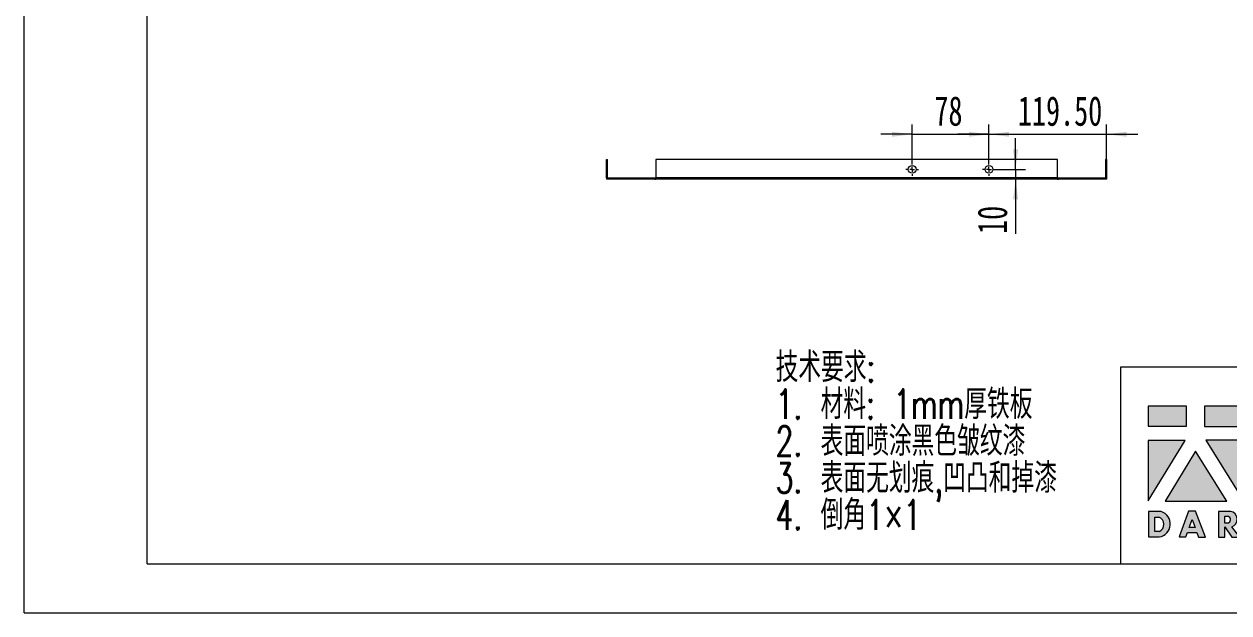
# Model space of a CAD drawing. Header units: millimetres. Extents: x 0 to 2100, y 1 to 1486.
# Drawn here: x 0 to 1224, y 1 to 599 of the extents above; entities that cross this region are included whole.
import ezdxf

# ---------------------------------------------------------------- set-up
doc = ezdxf.new("R2010")
doc.units = ezdxf.units.MM
doc.header["$LTSCALE"] = 5
doc.layers.add('A-TITLEBLOCK', color=7, linetype='Continuous', lineweight=15)
doc.styles.add('SLDTEXTSTYLE0', font='TXT', dxfattribs={"width": 0.7, "bigfont": 'bigfont'})
doc.styles.add('SLDTEXTSTYLE1', font='TXT', dxfattribs={"width": 0.7})
doc.dimstyles.new('SLDDIMSTYLE0', dxfattribs={"dimtxt": 30, "dimasz": 20.4, "dimexe": 0, "dimexo": 0.0625, "dimgap": 7.5, "dimtad": 2, "dimrnd": 1e-09, "dimzin": 12, "dimdsep": 46, "dimtxsty": 'SLDTEXTSTYLE1', "dimsah": 1, "dimcen": 0.09, "dimadec": 0, "dimazin": 3, "dimtfac": 1, "dimtmove": 0, "dimatfit": 0, "dimfxl": 0, "dimfrac": 2, "dimtolj": 1, "dimtzin": 12, "dimarcsym": 0})
doc.dimstyles.new('SLDDIMSTYLE3', dxfattribs={"dimtxt": 30, "dimasz": 20.4, "dimexe": 0, "dimexo": 0.0625, "dimgap": 7.5, "dimtad": 2, "dimrnd": 1e-09, "dimzin": 4, "dimdsep": 46, "dimtxsty": 'SLDTEXTSTYLE1', "dimsah": 1, "dimcen": 0.09, "dimadec": 0, "dimazin": 1, "dimtfac": 1, "dimtmove": 0, "dimatfit": 0, "dimfxl": 0, "dimfrac": 2, "dimtolj": 1, "dimtzin": 12, "dimarcsym": 0})

# ---------------------------------------------------------------- blocks, each defined once
blk = doc.blocks.new('块1')
at = {"linetype": 'Continuous'}
for color, points in [(12, [(38.64911384253101, 112.4338869249128), (38.64911384253101, 132.805911204909), (-0.3430541103638385, 132.805911204909), (-0.3430541103638385, 112.4338869249128)]), (12, [(-0.2385985326791573, 36.73651004401712), (37.39381434596872, 98.18017242690932), (-0.2385985326791573, 98.18017242690932)]), (12, [(79.70382133446837, 36.32722141401579), (47.82562804873742, 87.02983344207028), (17.06254387914912, 36.32722141401579)]), (8, [(119.4784898502452, 20.31856293554283), (119.4784898502452, 25.95302375570735), (101.6761439181468, 25.95302375570735), (101.6761439181468, 20.30507862020247), (107.230615122623, 20.30507862020247), (107.230615122623, -0.04751238172960405), (113.8809536261659, -0.04751238172960405), (113.8809536261659, 20.31856293554283)])]:
    blk.add_hatch(color=color, dxfattribs=at).paths.add_polyline_path(points, flags=0)
h = blk.add_hatch(color=12, dxfattribs=at)
edge = h.paths.add_edge_path(flags=0)
edge.add_line((96.91974998447763, 112.8031192064697), (96.91974998447763, 120.4249301475527))
edge.add_line((96.91974998447763, 120.4249301475527), (105.5254236165795, 116.7072250918039))
edge.add_line((105.5254236165795, 116.7072250918039), (114.8293003269457, 116.7072250918039))
edge.add_line((114.8293003269457, 116.7072250918039), (114.8293003269457, 129.0211811699663))
edge.add_line((114.8293003269457, 129.0211811699663), (107.1536478549415, 129.0211811699663))
edge.add_line((107.1536478549415, 129.0211811699663), (97.15248434288227, 132.9708957688752))
edge.add_line((97.15248434288227, 132.9708957688752), (57.07361186248012, 132.9708957688752))
edge.add_line((57.07361186248012, 132.9708957688752), (57.07361186248012, 112.1451639378658))
edge.add_line((57.07361186248012, 112.1451639378658), (96.06944492321303, 112.1451639378658))
edge.add_line((96.06944492321303, 112.1451639378658), (96.06944492321303, 111.7239773826479))
edge.add_line((96.06944492321303, 111.7239773826479), (96.06944492321303, 98.41337176259287))
edge.add_line((96.06944492321303, 98.41337176259287), (58.25469292186026, 98.41337176259287))
edge.add_line((58.25469292186026, 98.41337176259287), (97.14973551250785, 35.81838680902813))
edge.add_line((97.14973551250785, 35.81838680902813), (104.8517496258944, 35.81838680902813))
edge.add_arc((103.1522661732545, 43.19073791617159), 7.565699230923236, 282.9811251691752, 345.4172256101925)
edge.add_line((110.4742357209487, 41.28585818363424), (110.4742357209485, 41.57420646706384))
edge.add_line((110.4742357209485, 41.57420646706384), (111.1534877676687, 41.57420646706384))
edge.add_arc((125.6862665597181, 57.01533391065622), 21.20448245413953, 226.7357971412295, 259.3209385163939)
edge.add_line((121.7569166934852, 36.17810075035764), (189.3436952156749, 36.17810075035741))
edge.add_line((189.3436952156749, 36.17810075035741), (189.3436952156749, 48.04945400769147))
edge.add_line((189.3436952156749, 48.04945400769147), (121.4690706102231, 48.04945400769217))
edge.add_arc((121.4690706101288, 55.44240398909943), 7.3929499814069, 180.0000000007005, 270.0000000007314, ccw=False)
edge.add_line((114.0761206287219, 55.44240398900904), (114.0761206287222, 112.8031192064697))
edge.add_line((114.0761206287222, 112.8031192064697), (96.91974998447763, 112.8031192064697))
edge = h.paths.add_edge_path(flags=0)
edge.add_line((98.54613601073483, 46.61059824254042), (96.44511849537325, 46.61059824254042))
edge.add_line((96.44511849537325, 46.61059824254042), (96.46252775885408, 98.14725483353753))
edge.add_line((96.46252775885408, 98.14725483353753), (101.4177538027511, 98.14646163856658))
edge.add_line((101.4177538027511, 98.14646163856658), (101.4177538027511, 49.56400355861728))
edge.add_arc((91.74553373631574, 56.09562428599831), 11.67107151635652, 305.6398792732127, 325.96896311389804, ccw=False)
h = blk.add_hatch(color=12, dxfattribs=at)
edge = h.paths.add_edge_path(flags=0)
edge.add_line((189.2273280360576, 116.7135706519118), (189.2273280360576, 127.2971717953349))
edge.add_line((189.2273280360576, 127.2971717953349), (183.2138020505463, 127.2971717953349))
edge.add_line((183.2138020505463, 127.2971717953349), (183.2138020505463, 133.0176942750186))
edge.add_line((183.2138020505463, 133.0176942750186), (169.468730696456, 133.0176942750186))
edge.add_line((169.468730696456, 133.0176942750186), (169.468730696456, 127.5831185998255))
edge.add_line((169.468730696456, 127.5831185998255), (141.4068311369998, 127.5831185998255))
edge.add_line((141.4068311369998, 127.5831185998255), (141.4068311369998, 133.3036410794854))
edge.add_line((141.4068311369998, 133.3036410794854), (126.7097479750951, 133.3036410794854))
edge.add_line((126.7097479750951, 133.3036410794854), (126.7097479750951, 127.4772270647952))
edge.add_line((126.7097479750951, 127.4772270647952), (118.5887848785727, 127.4772270647952))
edge.add_line((118.5887848785727, 127.4772270647952), (118.5887848785727, 116.9313026847669))
edge.add_line((118.5887848785727, 116.9313026847669), (145.3880547253769, 116.9313026847669))
edge.add_line((145.3880547253769, 116.9313026847669), (145.3880547253769, 112.2669193733156))
edge.add_line((145.3880547253769, 112.2669193733156), (120.4158412272832, 112.2669193733156))
edge.add_line((120.4158412272832, 112.2669193733156), (120.4158412272832, 53.21275698636857))
edge.add_line((120.4158412272832, 53.21275698636857), (179.6993458560694, 53.21275698636857))
edge.add_arc((179.699345856161, 62.45394446291773), 9.241187476549413, 269.9999999994329, 359.9999999994308)
edge.add_line((188.9405333327104, 62.45394446282578), (188.9405333327107, 102.895647913644))
edge.add_arc((179.6993458561152, 102.8956479135983), 9.241187476595556, 2.829145976812388e-10, 90.00000000028388)
edge.add_line((179.6993458560694, 112.1368353901939), (164.0278778403414, 112.136835390194))
edge.add_line((164.0278778403414, 112.136835390194), (164.0278778403414, 116.7135706519118))
edge.add_line((164.0278778403414, 116.7135706519118), (189.2273280360576, 116.7135706519118))
h.paths.add_polyline_path([(133.6752857684512, 78.38400773096745), (133.6752857684512, 86.9651880479648), (177.4861544918635, 86.9651880479648), (177.4861544918635, 78.38400773096745)], flags=0)
edge = h.paths.add_edge_path(flags=0)
edge.add_line((133.3884910658065, 102.1255244531596), (173.1523554557823, 102.1255244531596))
edge.add_arc((173.1523554556227, 97.50493071507823), 4.62059373808164, -1.9737740331038367e-09, 89.9999999980206, ccw=False)
edge.add_line((177.7729491937046, 97.50493071491913), (177.7729491937046, 94.11623774518648))
edge.add_line((177.7729491937046, 94.11623774518648), (133.3884910658065, 94.11623774518648))
edge.add_line((133.3884910658065, 94.11623774518648), (133.3884910658065, 102.1255244531596))
edge = h.paths.add_edge_path(flags=0)
edge.add_line((133.6752857684512, 62.36583091226655), (133.6752857684512, 70.66106442486453))
edge.add_line((133.6752857684512, 70.66106442486453), (178.0588276197558, 70.66106442486453))
edge.add_line((178.0588276197558, 70.66106442486453), (178.0588276197558, 66.98642465049213))
edge.add_arc((173.4382338816462, 66.9864246503759), 4.620593738109521, -89.99999999855481, 1.4405259207705967e-09, ccw=False)
edge.add_line((173.4382338817628, 62.36583091226638), (133.6752857684512, 62.36583091226655))
h = blk.add_hatch(color=8, dxfattribs=at)
edge = h.paths.add_edge_path(flags=0)
edge.add_arc((8.907678533005281, 13.18337713897282), 13.30525839164979, 278.6604405932824, 432.3203452583787)
edge.add_line((12.94841578082462, 25.86021993844982), (0.03811712337375894, 25.86021993844982))
edge.add_line((0.03811712337375983, 25.86021993844982), (0.03811712337375983, 0.02982413269962692))
edge.add_line((0.03811712337375983, 0.02982413269962854), (10.91116154509436, 0.02982413269962854))
edge = h.paths.add_edge_path(flags=0)
edge.add_line((6.588581432642183, 20.20354965782483), (10.60432201349048, 20.20354965782483))
edge.add_arc((7.884197118354085, 12.84309647558925), 7.846996272015349, -65.785734817285, 69.71773257233048, ccw=False)
edge.add_line((11.10264354720974, 5.686494413324707), (6.588581432642183, 5.686494413324707))
edge.add_line((6.588581432642183, 5.686494413324707), (6.588581432642183, 20.20354965782483))
h = blk.add_hatch(color=8, dxfattribs=at)
h.paths.add_polyline_path([(57.86894030310964, -0.05385794184611415), (47.92275341108183, 26.07279620361487), (40.55497001353382, 26.07279620361487), (31.07974950352449, 0.002062307009149631), (38.05903145190165, 0.002062307009149631), (39.70099984457549, 4.62242329487615), (49.15606226069625, 4.62242329487615), (50.83376545671148, -0.05385794184611415)], flags=0)
h.paths.add_polyline_path([(41.4914051132817, 9.602498223888368), (44.36668235474562, 17.79461638394841), (47.34916400664314, 9.602498223888368)], flags=0)
h = blk.add_hatch(color=8, dxfattribs=at)
edge = h.paths.add_edge_path(flags=0)
edge.add_arc((81.90655125531688, 17.99331173623158), 8.266266239124773, 290.6073250211866, 437.2124199352527)
edge.add_line((83.73618273928103, 26.05455271817605), (71.03858969669615, 26.05455271817605))
edge.add_line((71.03858969669615, 26.05455271817605), (71.03858969669615, -0.01221520334738813))
edge.add_line((71.03858969669615, -0.01221520334738869), (77.74848620576093, -0.01221520334738869))
edge.add_line((77.74848620576093, -0.01221520334738869), (77.74848620576093, 10.32152950896504))
edge.add_line((77.74848620576093, 10.32152950896504), (84.64530322422006, -0.1054156181724561))
edge.add_line((84.64530322422006, -0.105415618172457), (92.75343844151823, -0.105415618172457))
edge.add_line((92.75343844151823, -0.105415618172457), (84.81595720545106, 10.25596629005833))
edge = h.paths.add_edge_path(flags=0)
edge.add_arc((79.87974651986279, 17.60742235935877), 3.511384235190945, -77.47302943994771, 76.71957553051169, ccw=False)
edge.add_line((80.64136280020952, 14.17963008317599), (77.68709564700494, 14.17963008317597))
edge.add_line((77.68709564700494, 14.17963008317597), (77.68709564700494, 21.02490310031068))
edge.add_line((77.68709564700494, 21.02490310031068), (80.68637197964578, 21.02490310031068))
h = blk.add_hatch(color=8, dxfattribs=at)
edge = h.paths.add_edge_path(flags=0)
edge.add_arc((142.5393495162486, 13.11476576962944), 13.38318296392606, 0, 360)
edge = h.paths.add_edge_path(flags=0)
edge.add_arc((142.5393495162486, 13.11476576962944), 6.875414427692794, 0, 360)
h = blk.add_hatch(color=8, dxfattribs=at)
edge = h.paths.add_edge_path(flags=0)
edge.add_arc((180.8673706313665, 17.23667524713854), 8.786258111376345, 288.8958684179253, 445.2442177897109)
edge.add_line((181.5958285641788, 25.99268350660529), (181.2117367946142, 25.99268350660529))
edge.add_line((181.2117367946142, 25.99268350660529), (169.8920506732323, 25.99268350660529))
edge.add_line((169.8920506732323, 25.99268350660529), (169.8920506732323, 13.82745149460132))
edge.add_line((169.8920506732323, 13.82745149460132), (166.8884946503463, 13.82745149460132))
edge.add_line((166.8884946503463, 13.82745149460132), (166.8884946503463, 8.889415901437063))
edge.add_line((166.8884946503463, 8.889415901437063), (169.843487992099, 8.889415901437063))
edge.add_line((169.843487992099, 8.889415901437063), (169.843487992099, 0.03339351019693204))
edge.add_line((169.843487992099, 0.03339351019693122), (176.4516777525268, 0.03339351019693122))
edge.add_line((176.4516777525268, 0.03339351019693122), (176.4516777525268, 8.923919884871967))
edge.add_line((176.4516777525268, 8.923919884871967), (183.7127932514415, 8.923919884871967))
edge = h.paths.add_edge_path(flags=0)
edge.add_arc((179.0600297303263, 17.31202188104179), 3.51531887461637, -79.01085638112988, 72.55127628001372, ccw=False)
edge.add_line((179.7301303377721, 13.86116228289312), (176.3536361136639, 13.86116228289306))
edge.add_line((176.3536361136639, 13.86116228289306), (176.3536361136639, 20.66558575653326))
edge.add_line((176.3536361136639, 20.66558575653326), (180.114105687377, 20.66558575653326))
at = {"layer": 'A-TITLEBLOCK'}
for p, q in [((38.64911384253101, 132.805911204909), (-0.3430541103638385, 132.805911204909)), ((-0.3430541103638385, 132.805911204909), (-0.3430541103638385, 112.4338869249128)), ((38.64911384253101, 112.4338869249128), (38.64911384253101, 132.805911204909)), ((97.15248434288227, 132.9708957688752), (57.07361186248012, 132.9708957688752)), ((57.07361186248012, 132.9708957688752), (57.07361186248012, 112.1451639378658)), ((107.1536478549415, 129.0211811699663), (97.15248434288227, 132.9708957688752)), ((114.8293003269457, 129.0211811699663), (107.1536478549415, 129.0211811699663)), ((114.8293003269457, 116.7072250918039), (114.8293003269457, 129.0211811699663)), ((126.7097479750951, 127.4772270647952), (118.5887848785727, 127.4772270647952)), ((118.5887848785727, 127.4772270647952), (118.5887848785727, 116.9313026847669)), ((141.4068311369998, 133.3036410794854), (126.7097479750951, 133.3036410794854)), ((126.7097479750951, 133.3036410794854), (126.7097479750951, 127.4772270647952)), ((141.4068311369998, 127.5831185998255), (141.4068311369998, 133.3036410794854)), ((169.468730696456, 127.5831185998255), (141.4068311369998, 127.5831185998255)), ((183.2138020505463, 133.0176942750186), (169.468730696456, 133.0176942750186)), ((169.468730696456, 133.0176942750186), (169.468730696456, 127.5831185998255)), ((183.2138020505463, 127.2971717953349), (183.2138020505463, 133.0176942750186)), ((189.2273280360576, 127.2971717953349), (183.2138020505463, 127.2971717953349)), ((189.2273280360576, 116.7135706519118), (189.2273280360576, 127.2971717953349)), ((-0.3430541103638385, 112.4338869249128), (38.64911384253101, 112.4338869249128)), ((57.07361186248012, 112.1451639378658), (96.06944492321303, 112.1451639378658)), ((96.06944492321303, 112.1451639378658), (96.06944492321303, 111.7239773826479)), ((96.06944492321303, 111.7239773826479), (96.06944492321303, 98.41337176259287)), ((96.91974998447763, 120.4249301475527), (105.5254236165795, 116.7072250918039)), ((96.91974998447763, 112.8031192064697), (96.91974998447763, 120.4249301475527)), ((114.0761206287222, 112.8031192064697), (96.91974998447763, 112.8031192064697)), ((105.5254236165795, 116.7072250918039), (114.8293003269457, 116.7072250918039)), ((114.0761206287222, 55.44240398900904), (114.0761206287222, 112.8031192064697)), ((118.5887848785727, 116.9313026847669), (145.3880547253769, 116.9313026847669)), ((145.3880547253769, 112.2669193733156), (120.4158412272832, 112.2669193733156)), ((120.4158412272832, 112.2669193733156), (120.4158412272832, 53.21275698636857)), ((145.3880547253769, 116.9313026847669), (145.3880547253769, 112.2669193733156)), ((164.0278778403414, 112.136835390194), (164.0278778403414, 116.7135706519118)), ((164.0278778403414, 116.7135706519118), (189.2273280360576, 116.7135706519118)), ((179.6993458560694, 112.136835390194), (164.0278778403414, 112.136835390194)), ((37.39381434596872, 98.18017242690932), (-0.2385985326791573, 98.18017242690932)), ((-0.2385985326791573, 98.18017242690932), (-0.2385985326791573, 36.73651004401712)), ((-0.2385985326791573, 36.73651004401712), (37.39381434596872, 98.18017242690932)), ((96.06944492321303, 98.41337176259287), (58.25469292186026, 98.41337176259287)), ((58.25469292186026, 98.41337176259287), (97.14973551250785, 35.81838680902813)), ((96.44511849537325, 46.61059824254042), (96.46252775885408, 98.14725483353753)), ((96.46252775885408, 98.14725483353753), (101.4177538027511, 98.14646163856658)), ((101.4177538027511, 98.14646163856658), (101.4177538027511, 49.56400355861728)), ((133.3884910658065, 94.11623774518648), (133.3884910658065, 102.1255244531596)), ((133.3884910658065, 102.1255244531596), (173.1523554557823, 102.1255244531596)), ((188.9405333327107, 62.45394446282578), (188.9405333327107, 102.895647913644)), ((47.82562804873742, 87.02983344207028), (17.06254387914912, 36.32722141401579)), ((79.70382133446837, 36.32722141401579), (47.82562804873742, 87.02983344207028)), ((177.7729491937046, 94.11623774518648), (133.3884910658065, 94.11623774518648)), ((133.6752857684512, 78.38400773096745), (133.6752857684512, 86.9651880479648)), ((133.6752857684512, 86.9651880479648), (177.4861544918635, 86.9651880479648)), ((177.4861544918635, 86.9651880479648), (177.4861544918635, 78.38400773096745)), ((177.7729491937046, 97.50493071491913), (177.7729491937046, 94.11623774518648)), ((177.4861544918635, 78.38400773096745), (133.6752857684512, 78.38400773096745)), ((133.6752857684512, 62.36583091226655), (133.6752857684512, 70.66106442486453)), ((133.6752857684512, 70.66106442486453), (178.0588276197558, 70.66106442486453)), ((173.4382338817628, 62.36583091226655), (133.6752857684512, 62.36583091226655)), ((178.0588276197558, 70.66106442486453), (178.0588276197558, 66.98642465049213)), ((120.4158412272832, 53.21275698636857), (179.6993458560694, 53.21275698636857)), ((98.54613601073483, 46.61059824254042), (96.44511849537325, 46.61059824254042)), ((110.4742357209485, 41.2858581836343), (110.4742357209485, 41.57420646706384)), ((110.4742357209485, 41.57420646706384), (111.1534877676687, 41.57420646706384)), ((189.3436952156749, 48.04945400769147), (121.4690706102231, 48.04945400769217)), ((189.3436952156749, 36.17810075035741), (189.3436952156749, 48.04945400769147)), ((12.94841578082462, 25.86021993844982), (0.03811712337375983, 25.86021993844982)), ((0.03811712337375983, 25.86021993844982), (0.03811712337375983, 0.02982413269962854)), ((17.06254387914912, 36.32722141401579), (79.70382133446837, 36.32722141401579)), ((40.55497001353382, 26.07279620361487), (31.07974950352449, 0.002062307009149631)), ((47.92275341108183, 26.07279620361487), (40.55497001353382, 26.07279620361487)), ((57.86894030310964, -0.05385794184611415), (47.92275341108183, 26.07279620361487)), ((83.73618273928103, 26.05455271817605), (71.03858969669615, 26.05455271817605)), ((71.03858969669615, 26.05455271817605), (71.03858969669615, -0.01221520334738869)), ((97.14973551250785, 35.81838680902813), (104.8517496258944, 35.81838680902813)), ((119.4784898502452, 25.95302375570735), (101.6761439181468, 25.95302375570735)), ((101.6761439181468, 25.95302375570735), (101.6761439181468, 20.30507862020247)), ((119.4784898502452, 20.31856293554283), (119.4784898502452, 25.95302375570735)), ((121.7569166934851, 36.17810075035741), (189.3436952156749, 36.17810075035741)), ((181.2117367946142, 25.99268350660529), (169.8920506732323, 25.99268350660529)), ((169.8920506732323, 25.99268350660529), (169.8920506732323, 13.82745149460132)), ((181.5958285641788, 25.99268350660529), (181.2117367946142, 25.99268350660529)), ((6.588581432642183, 5.686494413324707), (6.588581432642183, 20.20354965782483)), ((6.588581432642183, 20.20354965782483), (10.60432201349048, 20.20354965782483)), ((41.4914051132817, 9.602498223888368), (44.36668235474562, 17.79461638394841)), ((44.36668235474562, 17.79461638394841), (47.34916400664314, 9.602498223888368)), ((77.68709564700494, 14.17963008317597), (77.68709564700494, 21.02490310031068)), ((77.68709564700494, 21.02490310031068), (80.68637197964578, 21.02490310031068)), ((80.64136280020952, 14.17963008317597), (77.68709564700494, 14.17963008317597)), ((101.6761439181468, 20.30507862020247), (107.230615122623, 20.30507862020247)), ((107.230615122623, 20.30507862020247), (107.230615122623, -0.04751238172960405)), ((113.8809536261659, -0.04751238172960405), (113.8809536261659, 20.31856293554283)), ((113.8809536261659, 20.31856293554283), (119.4784898502452, 20.31856293554283)), ((169.8920506732323, 13.82745149460132), (166.8884946503463, 13.82745149460132)), ((166.8884946503463, 13.82745149460132), (166.8884946503463, 8.889415901437063)), ((176.3536361136639, 13.86116228289306), (176.3536361136639, 20.66558575653326)), ((176.3536361136639, 20.66558575653326), (180.114105687377, 20.66558575653326)), ((179.7301303377721, 13.86116228289306), (176.3536361136639, 13.86116228289306)), ((0.03811712337375983, 0.02982413269962854), (10.91116154509436, 0.02982413269962854)), ((11.10264354720974, 5.686494413324707), (6.588581432642183, 5.686494413324707)), ((31.07974950352449, 0.002062307009149631), (38.05903145190165, 0.002062307009149631)), ((38.05903145190165, 0.002062307009149631), (39.70099984457549, 4.62242329487615)), ((39.70099984457549, 4.62242329487615), (49.15606226069625, 4.62242329487615)), ((47.34916400664314, 9.602498223888368), (41.4914051132817, 9.602498223888368)), ((49.15606226069625, 4.62242329487615), (50.83376545671148, -0.05385794184611415)), ((77.74848620576093, -0.01221520334738869), (77.74848620576093, 10.32152950896504)), ((77.74848620576093, 10.32152950896504), (84.64530322422006, -0.105415618172457)), ((92.75343844151823, -0.105415618172457), (84.81595720545106, 10.25596629005833)), ((166.8884946503463, 8.889415901437063), (169.843487992099, 8.889415901437063)), ((169.843487992099, 8.889415901437063), (169.843487992099, 0.03339351019693122)), ((169.843487992099, 0.03339351019693122), (176.4516777525268, 0.03339351019693122)), ((176.4516777525268, 0.03339351019693122), (176.4516777525268, 8.923919884871967)), ((176.4516777525268, 8.923919884871967), (183.7127932514415, 8.923919884871967)), ((50.83376545671148, -0.05385794184611415), (57.86894030310964, -0.05385794184611415)), ((71.03858969669615, -0.01221520334738869), (77.74848620576093, -0.01221520334738869)), ((84.64530322422006, -0.105415618172457), (92.75343844151823, -0.105415618172457)), ((107.230615122623, -0.04751238172960405), (113.8809536261659, -0.04751238172960405))]:
    blk.add_line(p, q, dxfattribs=at)
for radius in [13.38318296392606, 6.875414427692789]:
    blk.add_circle((142.5393495162486, 13.11476576962944), radius, dxfattribs=at)
for centre, radius, start, end in [((179.6993458561152, 102.8956479135983), 9.241187476595641, 2.829145976812388e-10, 90.00000000028388), ((173.1523554556227, 97.50493071507823), 4.620593738081908, 359.9999999980279, 89.99999999802147), ((173.4382338816462, 66.9864246503759), 4.620593738109676, 270.0000000014468, 1.441269694505783e-09), ((179.699345856161, 62.45394446291773), 9.241187476549669, 269.9999999994329, 359.9999999994308), ((91.74553373631574, 56.09562428599831), 11.67107151635653, 305.6398792732136, 325.9689631138988), ((121.4690706101288, 55.44240398909943), 7.392949981407256, 180.0000000007013, 270.0000000007322), ((103.1522661732545, 43.19073791617159), 7.565699230923485, 282.9811251691752, 345.4172256101925), ((125.6862665597181, 57.01533391065622), 21.20448245413976, 226.7357971412295, 259.3209385163938), ((8.907678533005281, 13.18337713897282), 13.30525839164982, 278.6604405932824, 72.32034525837781), ((81.90655125531688, 17.99331173623158), 8.266266239124777, 290.6073250211866, 77.21241993525196), ((180.8673706313665, 17.23667524713854), 8.786258111376384, 288.8958684179253, 85.24421778971013), ((7.884197118354085, 12.84309647558925), 7.846996272015353, 294.2142651827166, 69.71773257233134), ((79.87974651986279, 17.60742235935877), 3.511384235190964, 282.5269705600539, 76.71957553051254), ((179.0600297303263, 17.31202188104179), 3.515318874616421, 280.9891436188715, 72.55127628001448)]:
    blk.add_arc(centre, radius, start, end, dxfattribs=at)
blk = doc.blocks.new('SW_NOTE_0')
at = {"layer": 'A-TITLEBLOCK', "color": 0, "char_height": 30, "attachment_point": 1, "style": 'SLDTEXTSTYLE0'}
for s, insert in [('\\M+18B5A术\\M+19776\\M+18B81:', (0, 38.67203219315895)), ('1. \\M+18DDE\\M+197BF: 1mm\\M+18CFA铁\\M+194C2', (0, 1.172033031349266)), ('2. \\M+1955C\\M+196CA喷涂\\M+1FC4B\\M+19046皱纹\\M+18EBD', (0, -36.32796613046042)), ('3. \\M+1955C\\M+196CA\\M+19DD9划\\M+18DAD,\\M+1899A\\M+193CA\\M+19861\\M+19D7B\\M+18EBD', (0, -73.8279652922701)), ('4. \\M+1937C\\M+18A701\\M+1817E1', (0, -111.3279644540798))]:
    blk.add_mtext(s, dxfattribs=dict(at, insert=insert))
blk = doc.blocks.new('_D_17')
at = {"layer": 'A-TITLEBLOCK'}
for p, q in [((902.5289012133953, 458.1957518971215), (902.5289012133953, 497.3407371704407)), ((980.5289012133956, 458.1957518971213), (980.5289012133956, 497.3407371704407)), ((902.5289012133953, 487.3407371704407), (870.7789012133954, 487.3407371704407)), ((902.5289012133953, 487.3407371704407), (980.5289012133956, 487.3407371704407)), ((980.5289012133956, 487.3407371704407), (1012.278901213396, 487.3407371704407))]:
    blk.add_line(p, q, dxfattribs=at)
for points in [[(902.5289012133953, 487.3407371704407), (882.1289012133954, 489.8807371704407), (882.1289012133954, 484.8007371704406)], [(980.5289012133956, 487.3407371704407), (1000.928901213396, 484.8007371704406), (1000.928901213396, 489.8807371704407)]]:
    blk.add_solid(points, dxfattribs=at)
at = {"layer": 'A-TITLEBLOCK', "insert": (925.0499613263562, 526.0127699456763), "char_height": 30, "attachment_point": 1, "style": 'SLDTEXTSTYLE1'}
blk.add_mtext('78', dxfattribs=at)
blk = doc.blocks.new('_D_18')
at = {"layer": 'A-TITLEBLOCK'}
for p, q in [((980.5289012133956, 458.1957518971213), (980.5289012133957, 497.3407371704321)), ((1100.028901213396, 461.6957518971202), (1100.028901213396, 497.3407371704317)), ((980.5289012133957, 487.3407371704321), (948.7789012133957, 487.3407371704321)), ((980.5289012133957, 487.3407371704321), (1100.028901213396, 487.3407371704317)), ((1100.028901213396, 487.3407371704317), (1131.778901213396, 487.3407371704316))]:
    blk.add_line(p, q, dxfattribs=at)
for points in [[(980.5289012133957, 487.3407371704321), (960.1289012133957, 489.8807371704322), (960.1289012133957, 484.8007371704321)], [(1100.028901213396, 487.3407371704317), (1120.428901213396, 484.8007371704316), (1120.428901213396, 489.8807371704316)]]:
    blk.add_solid(points, dxfattribs=at)
at = {"layer": 'A-TITLEBLOCK', "insert": (1009.888048955824, 526.0127699456675), "char_height": 30, "attachment_point": 1, "style": 'SLDTEXTSTYLE1'}
blk.add_mtext('119.50', dxfattribs=at)
blk = doc.blocks.new('_D_19')
at = {"layer": 'A-TITLEBLOCK'}
for p, q in [((1007.540705311069, 451.6957518971214), (1007.540705311069, 483.4457518971213)), ((987.0289012133956, 451.6957518971214), (1017.540705311069, 451.6957518971214)), ((1007.540705311069, 451.6957518971214), (1007.540705311069, 441.69575189712)), ((1007.540705311069, 441.69575189712), (1007.540705311069, 386.0817937127787))]:
    blk.add_line(p, q, dxfattribs=at)
for points in [[(1007.540705311069, 451.6957518971214), (1010.080705311069, 472.0957518971214), (1005.000705311069, 472.0957518971214)], [(1007.540705311069, 441.69575189712), (1005.000705311069, 421.2957518971201), (1010.080705311069, 421.2957518971201)]]:
    blk.add_solid(points, dxfattribs=at)
at = {"layer": 'A-TITLEBLOCK', "insert": (968.8686725358336, 386.0817937127787), "char_height": 30, "attachment_point": 1, "rotation": 90.00000000000041, "style": 'SLDTEXTSTYLE1'}
blk.add_mtext('10', dxfattribs=at)
blk = doc.blocks.new('SW_CENTERMARKSYMBOL_5')
at = {"layer": 'A-TITLEBLOCK', "color": 0}
for p, q in [((-5.000000000000004, 0), (-6.499999999999978, 0)), ((0, 0), (-2.500000000000002, 0)), ((0, 5.000000000000004), (0, 6.500000000000047)), ((0, 0), (0, 2.500000000000002)), ((0, 0), (0, -2.500000000000002)), ((0, 0), (2.500000000000002, 0)), ((5.000000000000004, 0), (6.499999999999978, 0)), ((0, -5.000000000000004), (0, -6.499999999999978))]:
    blk.add_line(p, q, dxfattribs=at)
blk = doc.blocks.new('SW_CENTERMARKSYMBOL_6')
at = {"layer": 'A-TITLEBLOCK', "color": 0}
for p, q in [((-4.999999999999866, 0), (-6.499999999999978, 0)), ((0, 0), (-2.500000000000002, 0)), ((0, 4.999999999999935), (0, 6.499999999999978)), ((0, 0), (0, 2.499999999999933)), ((0, 0), (0, -2.500000000000002)), ((0, 0), (2.500000000000002, 0)), ((5.000000000000004, 0), (6.500000000000117, 0)), ((0, -5.000000000000004), (0, -6.500000000000047))]:
    blk.add_line(p, q, dxfattribs=at)

msp = doc.modelspace()

# ---------------------------------------------------------------- linework, layer by layer
at = {"color": 7, "linetype": 'Continuous', "lineweight": 15}
for p, q in [((592.0288931071643, 461.6957514500857), (593.0289100348834, 461.6957514500857)), ((592.0288931071643, 443.1957519101591), (592.0288931071643, 461.6957514500857)), ((593.0289100348834, 443.1957519101591), (593.0289100348834, 461.6957514500857)), ((642.0289050280934, 461.6957514500857), (642.0289050280934, 443.1957519101591)), ((1050.028897398699, 461.6957514500857), (642.0289050280934, 461.6957514500857)), ((1050.028897398699, 443.1957519101591), (1050.028897398699, 461.6957514500857)), ((1100.028909319628, 461.6957514500857), (1099.028892391909, 461.6957514500857)), ((1099.028892391909, 461.6957514500857), (1099.028892391909, 443.1957519101591)), ((1100.028909319628, 461.6957514500857), (1100.028909319628, 443.1957519101591)), ((593.0289100348834, 443.1957519101591), (592.0288931071643, 443.1957519101591)), ((641.0289030015354, 442.695751944618), (592.0288931071643, 442.695751944618)), ((592.0288931071643, 442.695751944618), (592.0288931071643, 441.6957518971205)), ((641.0289030015354, 441.6957518971205), (592.0288931071643, 441.6957518971205)), ((641.0289030015354, 442.695751944618), (641.0289030015354, 441.6957518971205)), ((642.0289050280934, 442.695751944618), (641.0289030015354, 442.695751944618)), ((641.0289030015354, 441.6957518971205), (642.0289050280934, 441.6957518971205)), ((1050.028897398699, 443.1957519101591), (642.0289050280934, 443.1957519101591)), ((642.0289050280934, 441.6957518971205), (642.0289050280934, 443.1957519101591)), ((1050.028897398699, 441.6957518971205), (642.0289050280934, 441.6957518971205)), ((1050.028897398699, 443.1957519101591), (1050.028897398699, 441.6957518971205)), ((1051.028899425257, 442.695751944618), (1050.028897398699, 442.695751944618)), ((1050.028897398699, 441.6957518971205), (1051.028899425257, 441.6957518971205)), ((1051.028899425257, 442.695751944618), (1051.028899425257, 441.6957518971205)), ((1100.028909319628, 442.695751944618), (1051.028899425257, 442.695751944618)), ((1100.028909319628, 441.6957518971205), (1051.028899425257, 441.6957518971205)), ((1099.028892391909, 443.1957519101591), (1100.028909319628, 443.1957519101591)), ((1100.028909319628, 442.695751944618), (1100.028909319628, 441.6957518971205))]:
    msp.add_line(p, q, dxfattribs=at)
at = {"color": 7, "linetype": 'Continuous', "lineweight": 15, "flags": 128}
for points in [[(592.0288931071643, 443.1957519101591), (592.0577119529133, 442.9031163873763), (592.1146939933185, 442.695751944618)], [(1099.943108433474, 442.695751944618), (1100.000090473879, 442.9031163873763), (1100.028909319628, 443.1957519101591)]]:
    msp.add_lwpolyline(points, dxfattribs=at)
at = {"color": 7, "linetype": 'Continuous', "lineweight": 15}
for centre, radius in [((902.5289012133953, 451.695751897122), 3.999999999999943), ((980.5289012133956, 451.6957518971219), 4.000000000000057)]:
    msp.add_circle(centre, radius, dxfattribs=at)
for centre, start, end in [((593.528901213396, 443.1957518971206), 180, 270.0000000000008), ((1098.528901213396, 443.1957518971206), 270.0000000000008, 0)]:
    msp.add_arc(centre, 0.5000000000000568, start, end, dxfattribs=at)
at = {"layer": 'A-TITLEBLOCK', "linetype": 'Continuous'}
for p, q in [((0.3942178267665047, 1.073900783197315), (0.3942178267662272, 1486.073900783198)), ((125.3170488598066, 50.87635188028155), (125.3170488598066, 1435.876351880282)), ((125.3170488598066, 50.87635188028155), (2050.317048859808, 50.87635188028155)), ((0.3942178267665047, 1.073900783197315), (2100.394217826767, 1.073900783197187))]:
    msp.add_line(p, q, dxfattribs=at)
at = {"layer": 'A-TITLEBLOCK'}
for p, q in [((2050.264030411216, 250.8763518802816), (1114.263692650125, 250.8763518802814)), ((1114.263692650125, 250.8763518802814), (1114.263692650125, 51.28193959846472))]:
    msp.add_line(p, q, dxfattribs=at)

# ---------------------------------------------------------------- block references
at = {"color": 7, "linetype": 'Continuous'}
msp.add_blockref('块1', (1142.496797711183, 78.19572233743375), dxfattribs=at)
at = {"layer": 'A-TITLEBLOCK'}
for name, p in [('SW_CENTERMARKSYMBOL_6', (902.5289012133953, 451.6957518971215)), ('SW_CENTERMARKSYMBOL_5', (980.5289012133956, 451.6957518971214)), ('SW_NOTE_0', (763.7745047744181, 226.9592967995561))]:
    msp.add_blockref(name, p, dxfattribs=at)

# ---------------------------------------------------------------- dimensions: what is measured, and where the dimension line sits
for base, p1, p2, dimstyle, picture, middle in [((980.5289012133956, 487.3407371704407), (902.5289012133953, 458.1957518971215), (980.5289012133956, 458.1957518971213), 'SLDDIMSTYLE0', '_D_17', (938.174961149405, 487.3407371704407)), ((1100.028901213396, 487.3407371704405), (980.5289012133956, 458.1957518971213), (1100.028901213396, 461.6957518971202), 'SLDDIMSTYLE3', '_D_18', (1049.346384333099, 487.3407371704407))]:
    dim = msp.add_linear_dim(base=base, p1=p1, p2=p2, dimstyle=dimstyle, dxfattribs=at)
    dim.commit()
    dim.dimension.update_dxf_attribs({"geometry": picture, "text_midpoint": middle, "dimtype": 160})
dim = msp.add_linear_dim(base=(1007.540705311069, 441.69575189712), p1=(987.0289012133956, 451.6957518971214), p2=(1100.028901213396, 441.69575189712), angle=90.0000000000002, dimstyle='SLDDIMSTYLE0', dxfattribs=at)
dim.commit()
dim.dimension.update_dxf_attribs({"geometry": '_D_19', "text_midpoint": (1007.540705311069, 399.2484609078161), "dimtype": 160})

doc.saveas('drawing.dxf')
